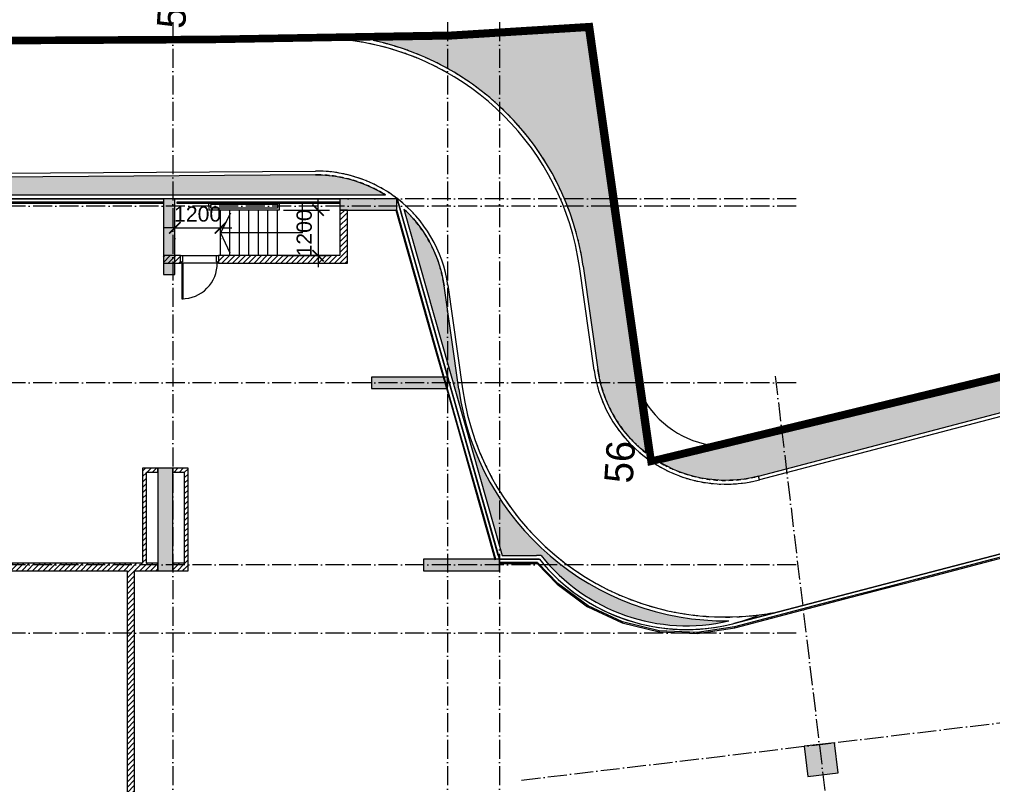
# Model space of a CAD drawing. Header units: millimetres. Extents: x -55734 to 110735, y -16086 to 119028.
# Drawn here: x 28357 to 53992, y 27166 to 47323 of the extents above; entities that cross this region are included whole.
import ezdxf
from ezdxf.xclip import XClip

# ---------------------------------------------------------------- set-up
doc = ezdxf.new("R2010")
doc.units = ezdxf.units.MM
doc.header["$XCLIPFRAME"] = 0
for name, pattern in [('20180221 BF$0$2-2', [10, 5, -5]), ('20180221 BF$0$DASHDOT', [1, 0.5, -0.25, 0, -0.25]), ('20180221 BF$0$HIDDEN', [0.375, 0.25, -0.125]), ('Grid Line', [14, 10, -2, 0, -2])]:
    doc.linetypes.add(name, pattern=pattern)
doc.layers.add('20180221 BF$0$10', color=1, linetype='Continuous')
doc.layers.add('20180221 BF$0$sohieu_diem', color=2, linetype='Continuous')
for name, color, linetype, lineweight in [('20180221 BF$0$QHH ÐỀ XUẤT ÐIỀU CHỈNH', 5, '20180221 BF$0$HIDDEN', 30), ('20180221 BF$0$setback', 1, 'Continuous', 13), ('A-DETL-GENF', 31, 'Continuous', 5), ('A-FLOR-PATT', 8, 'Continuous', 9), ('CUA', 31, 'Continuous', 9), ('DIM', 1, 'Continuous', 5), ('HATCH-TUONG', 152, 'Continuous', 9), ('KINH', 152, 'Continuous', 5), ('NET CAT', 3, 'Continuous', 5), ('NET THAY 2', 55, 'Continuous', 5), ('NET-CAT', 3, 'Continuous', 9), ('NET-THAY', 2, 'Continuous', 9), ('TRUC', 225, 'Continuous', 5)]:
    doc.layers.add(name, color=color, linetype=linetype, lineweight=lineweight)
doc.styles.add('20180221 BF$0$VAPTIMN', font='VAPTIMB.TTF')
doc.styles.add('TA1', font='arial.ttf')
doc.dimstyles.new('D_200_KTx2', dxfattribs={"dimtxt": 400, "dimasz": 300, "dimexe": 300, "dimexo": 300, "dimgap": 160, "dimtad": 1, "dimdec": 0, "dimzin": 9, "dimtxsty": 'TA1', "dimblk": 'ARCHTICK', "dimcen": 1, "dimdle": 300, "dimclrd": 256, "dimclre": 256, "dimclrt": 7, "dimadec": 0, "dimazin": 0, "dimtfac": 1, "dimtdec": 0, "dimtix": 1, "dimtmove": 1, "dimatfit": 3, "dimldrblk": 'ARCHTICK', "dimfxl": 1, "dimtolj": 1, "dimtzin": 0, "dimlwd": -1, "dimlwe": -1, "dimarcsym": 0})
pattern_1 = [(45, (0, 0), (-70.71068, 70.71068), [])]

# ---------------------------------------------------------------- blocks, each defined once
blk = doc.blocks.new('ALC1807-ASCENT PLAZA-KET CAU 1_rvt-1-MẶT BẰNG TẦNG 1')
at = {"layer": 'NET CAT'}
for points in [[(32451, 40600), (32451, 42600), (32151, 42600), (32151, 40600)], [(38301, 42300), (38301, 42600), (36801, 42600), (36801, 42300)], [(39631, 37600), (39631, 37900), (37631, 37900), (37631, 37600)], [(32401, 32800), (32401, 35500), (32001, 35500), (32001, 32800)], [(41001, 32800), (41001, 33100), (39001, 33100), (39001, 32800)], [(49127, 27379), (49921, 27474), (49826, 28269), (49032, 28174)]]:
    blk.add_hatch(color=7, dxfattribs=at).paths.add_polyline_path(points, flags=0)
at = {"layer": 'NET CAT', "color": 90, "lineweight": 13}
for p, q in [((32151, 42600), (32151, 40600)), ((32451, 42600), (32151, 42600)), ((32451, 40600), (32451, 42600)), ((38301, 42600), (36801, 42600)), ((36801, 42600), (36801, 42300)), ((38301, 42300), (38301, 42600)), ((36801, 42300), (38301, 42300)), ((32151, 40600), (32451, 40600)), ((39631, 37900), (37631, 37900)), ((37631, 37900), (37631, 37600)), ((39631, 37600), (39631, 37900)), ((37631, 37600), (39631, 37600)), ((32401, 35500), (32001, 35500)), ((32001, 35500), (32001, 32800)), ((32401, 32800), (32401, 35500)), ((41001, 33100), (39001, 33100)), ((39001, 33100), (39001, 32800)), ((41001, 32800), (41001, 33100)), ((32001, 32800), (32401, 32800)), ((39001, 32800), (41001, 32800)), ((49826, 28269), (49032, 28174)), ((49921, 27474), (49826, 28269)), ((49032, 28174), (49127, 27379)), ((49127, 27379), (49921, 27474))]:
    blk.add_line(p, q, dxfattribs=at)
at = {"layer": 'NET-THAY', "color": 50}
for p, q in [((26001, 42600), (32026, 42600)), ((32026, 42600), (32151, 42600)), ((32451, 42600), (36801, 42600)), ((38301, 42600), (38304, 42600)), ((38304, 42600), (39638, 37900)), ((39638, 37900), (39651, 37857)), ((39651, 37857), (41001, 33100)), ((47173, 31408), (69961, 37362)), ((41001, 33100), (42054, 33100))]:
    blk.add_line(p, q, dxfattribs=at)
blk.add_arc((45928, 36230), 4981, 218.9381, 284.4749, dxfattribs=at)
blk = doc.blocks.new('THANG  BO 2 - THANG  BO 2-372145-MẶT BẰNG HẦM 1')
at = {"layer": 'A-DETL-GENF'}
for p, q in [((33647, 42497), (35498, 42500)), ((33648, 42294), (33647, 42497)), ((35498, 42297), (33648, 42294)), ((33697, 42447), (35448, 42450)), ((33698, 42344), (33697, 42447)), ((35448, 42347), (33698, 42344)), ((35498, 42297), (33698, 42294)), ((33948, 41097), (33948, 42297)), ((34198, 41097), (34198, 42297)), ((34448, 41097), (34448, 42297)), ((34698, 41097), (34698, 42297)), ((34948, 41097), (34948, 42297)), ((35198, 41097), (35198, 42297)), ((35448, 42450), (35448, 42347)), ((35448, 41097), (35448, 42297)), ((35498, 42500), (35498, 42297)), ((36110, 41697), (36110, 42484)), ((34210, 42213), (33948, 41697)), ((36110, 41697), (33948, 41697)), ((33948, 41697), (34193, 41173))]:
    blk.add_line(p, q, dxfattribs=at)
blk = doc.blocks.new('_ARCHTICK')
at = {"color": 0, "linetype": 'ByBlock', "const_width": 0.15}
blk.add_lwpolyline([(-0.5, -0.5), (0.5, 0.5)], dxfattribs=at)
blk = doc.blocks.new('*D144')
at = {"layer": 'Defpoints', "color": 0, "transparency": 16777216}
for p in [(32451, 41862), (33651, 41862), (33651, 41831)]:
    blk.add_point(p, dxfattribs=at)
at = {"layer": 'DIM', "transparency": 16777216}
for p, q in [((32451, 41831), (32151, 41831)), ((32451, 41831), (33651, 41831)), ((33651, 41831), (33951, 41831)), ((32451, 41562), (32451, 41531)), ((33651, 41562), (33651, 41531))]:
    blk.add_line(p, q, dxfattribs=at)
at = {"layer": 'DIM', "transparency": 16777216, "xscale": 300, "yscale": 300, "zscale": 300}
blk.add_blockref('_ARCHTICK', (32451, 41831), dxfattribs=at)
at = {"layer": 'DIM', "transparency": 16777216, "xscale": 300, "yscale": 300, "zscale": 300, "rotation": 180}
blk.add_blockref('_ARCHTICK', (33651, 41831), dxfattribs=at)
at = {"layer": 'DIM', "color": 7, "transparency": 16777216, "insert": (33051, 42195), "char_height": 400, "attachment_point": 5, "style": 'TA1'}
blk.add_mtext('\\A1;1200', dxfattribs=at)
blk = doc.blocks.new('*D145')
at = {"layer": 'Defpoints', "color": 0, "transparency": 16777216}
for p in [(35009, 42300), (35009, 41100), (36224, 41100)]:
    blk.add_point(p, dxfattribs=at)
at = {"layer": 'DIM', "transparency": 16777216}
for p, q in [((36224, 42300), (36224, 42600)), ((35309, 42300), (36524, 42300)), ((36224, 42300), (36224, 41100)), ((35309, 41100), (36524, 41100)), ((36224, 41100), (36224, 40800))]:
    blk.add_line(p, q, dxfattribs=at)
at = {"layer": 'DIM', "transparency": 16777216, "xscale": 300, "yscale": 300, "zscale": 300}
for p, rotation in [((36224, 42300), 270), ((36224, 41100), 90)]:
    blk.add_blockref('_ARCHTICK', p, dxfattribs=dict(at, rotation=rotation))
at = {"layer": 'DIM', "color": 7, "transparency": 16777216, "insert": (35860, 41700), "char_height": 400, "attachment_point": 5, "rotation": 90, "style": 'TA1'}
blk.add_mtext('\\A1;1200', dxfattribs=at)
blk = doc.blocks.new('System Panel - Glazed-394770-MẶT BẰNG TẦNG 1')
at = {"layer": 'KINH', "lineweight": 9}
for p, q in [((500, 13), (-500, 13)), ((-500, 13), (-500, -13)), ((500, -13), (500, 13)), ((-500, -13), (500, -13))]:
    blk.add_line(p, q, dxfattribs=at)
blk = doc.blocks.new('System Panel - Glazed-535791-MẶT BẰNG TẦNG 1')
at = {"layer": 'KINH', "lineweight": 9}
for p, q in [((1000, 12.7), (-1000, 12.7)), ((-1000, 12.7), (-1000, -12.7)), ((1000, -12.7), (1000, 12.7)), ((-1000, -12.7), (1000, -12.7))]:
    blk.add_line(p, q, dxfattribs=at)
blk = doc.blocks.new('System Panel - Glazed-523989-MẶT BẰNG TẦNG 1')
at = {"layer": 'KINH', "lineweight": 9}
for p, q in [((575, 13), (-575, 13)), ((-575, 13), (-575, -13)), ((575, -13), (575, 13)), ((-575, -13), (575, -13))]:
    blk.add_line(p, q, dxfattribs=at)
blk = doc.blocks.new('System Panel - Glazed-535691-MẶT BẰNG TẦNG 1')
at = {"layer": 'KINH', "lineweight": 9}
for p, q in [((152, 13), (-152, 13)), ((-152, 13), (-152, -13)), ((152, -13), (152, 13)), ((-152, -13), (152, -13))]:
    blk.add_line(p, q, dxfattribs=at)
blk = doc.blocks.new('CUA 1 CANH MO - 2 - Type 1000-536410-MẶT BẰNG TẦNG 1')
at = {"layer": 'CUA', "lineweight": 5}
for p, q in [((-399, -102), (-399, 98)), ((-399, 98), (-349, 98)), ((-349, 98), (-349, -61)), ((551, 98), (601, 98)), ((551, -61), (551, 98)), ((601, 98), (601, -102)), ((-369, -102), (-399, -102)), ((-369, -61), (-369, -102)), ((-349, -61), (-369, -61)), ((571, -61), (551, -61)), ((571, -102), (571, -61)), ((601, -102), (571, -102))]:
    blk.add_line(p, q, dxfattribs=at)
at = {"layer": 'CUA'}
for p, q in [((-328, -102), (-368, -102)), ((-368, -102), (-368, -1040)), ((-328, -1040), (-328, -102)), ((-368, -1040), (-328, -1040))]:
    blk.add_line(p, q, dxfattribs=at)
at = {"layer": 'CUA', "lineweight": 5}
blk.add_arc((-368, -102), 938, 270, 0.5, dxfattribs=at)
blk = doc.blocks.new('System Panel - Glazed-535793-MẶT BẰNG TẦNG 1')
at = {"layer": 'KINH', "lineweight": 9}
for p, q in [((282, 13), (-282, 13)), ((-282, 13), (-282, -13)), ((282, -13), (282, 13)), ((-282, -13), (282, -13))]:
    blk.add_line(p, q, dxfattribs=at)
blk = doc.blocks.new('System Panel - Glazed-540955-MẶT BẰNG TẦNG 1')
at = {"layer": 'KINH', "lineweight": 9}
for p, q in [((500, 13), (-500, 13)), ((-500, 13), (-500, -13)), ((500, -13), (500, 13)), ((-500, -13), (500, -13))]:
    blk.add_line(p, q, dxfattribs=at)
blk = doc.blocks.new('System Panel - Glazed-555829-MẶT BẰNG TẦNG 1')
at = {"layer": 'KINH', "lineweight": 9}
for p, q in [((500, 13), (-500, 13)), ((-500, 13), (-500, -13)), ((500, -13), (500, 13)), ((-500, -13), (500, -13))]:
    blk.add_line(p, q, dxfattribs=at)
blk = doc.blocks.new('System Panel - Glazed-617675-MẶT BẰNG TẦNG 1')
at = {"layer": 'KINH', "lineweight": 9}
for p, q in [((378, 13), (-378, 13)), ((-378, 13), (-378, -13)), ((378, -13), (378, 13)), ((-378, -13), (378, -13))]:
    blk.add_line(p, q, dxfattribs=at)
blk = doc.blocks.new('A$C1F0A2BF7')
at = {"layer": '20180221 BF$0$10', "color": 1, "linetype": 'Continuous'}
for p, q in [((99106, 80624, 0), (95474, 80398, 0)), ((100731, 69175, 0), (99106, 80624, 0)), ((89114, 80288, 0), (80092, 80240, 0)), ((95474, 80398, 0), (89114, 80288, 0)), ((117345, 73192, 0), (100731, 69175, 0))]:
    blk.add_line(p, q, dxfattribs=at)
at = {"layer": '20180221 BF$0$10', "color": 1}
for p, q in [((99106, 80624, 0), (95474, 80398, 0)), ((100731, 69175, 0), (99106, 80624, 0)), ((89114, 80288, 0), (80092, 80240, 0)), ((95474, 80398, 0), (89114, 80288, 0)), ((117345, 73192, 0), (100731, 69175, 0))]:
    blk.add_line(p, q, dxfattribs=at)
at = {"layer": '20180221 BF$0$QHH ÐỀ XUẤT ÐIỀU CHỈNH', "linetype": '20180221 BF$0$2-2'}
blk.add_arc((152707, 137198, 0), 60000, 215.64442, 265.99214, dxfattribs=at)
at = {"layer": '20180221 BF$0$setback', "color": 1, "linetype": '20180221 BF$0$DASHDOT', "ltscale": 200, "const_width": 200, "elevation": 0}
blk.add_lwpolyline([(117345, 73192), (100731, 69175), (99106, 80624), (95474, 80398), (89114, 80288), (80092, 80240), (75994, 80254), (71938, 80296), (67976, 80232), (63773, 80163), (62690, 80153), (59192, 80148), (53279, 80130), (50696, 80167), (49385, 80201), (45943, 79963), (45277, 80357), (45163, 80925), (45247, 84237), (45176, 103599)], dxfattribs=at)
at = {"layer": '20180221 BF$0$sohieu_diem', "color": 3, "const_width": 93.8, "elevation": 0}
for points in [[(99103, 80577, 1), (99109, 80671, 1)], [(89111, 80241, 1), (89117, 80335, 1)], [(95471, 80351, 1), (95477, 80445, 1)], [(100728, 69129, 1), (100734, 69222, 1)]]:
    blk.add_lwpolyline(points, format="xyb", close=True, dxfattribs=at)
at = {"layer": '20180221 BF$0$sohieu_diem', "color": 3, "style": '20180221 BF$0$VAPTIMN'}
for s, p in [('59', (88453, 80559, 0)), ('56', (100242, 68579, 0))]:
    blk.add_text(s, height=750, rotation=86.3007, dxfattribs=at).set_placement(p)

msp = doc.modelspace()

# ---------------------------------------------------------------- hatches: boundary and pattern name
at = {"layer": 'A-FLOR-PATT', "lineweight": 5}
h = msp.add_hatch(dxfattribs=at)
h.set_pattern_fill('FP_22', color=256, style=0, pattern_type=2)
h.set_pattern_definition([(15.296, (-2109427.76, 1820761.415), (62.9312598, 110.3123482), [23.812, -155.793]), (330.296, (-2109427.76, 1820761.42), (62.930952, 110.311809), [23.813, -103.188]), (60.296, (-2109427.76, 1820761.42), (-110.311809, 62.930952), [23.813, -103.188])])
h.paths.add_polyline_path([(44865.1, 35900.9), (44865.1, 35901.1), (43286.3, 47026.1), (39740.2, 46805.5), (37671.1, 46769.7), (37999.1, 46690.2), (38279, 46609.8), (38555.3, 46518.1), (38827.4, 46415.1), (39095, 46301.2), (39357.5, 46176.5), (39618.2, 46039.2), (39875.9, 45889.2), (40127.1, 45728.6), (40371.3, 45557.6), (40608.1, 45376.5), (40837.1, 45185.6), (41057.9, 44985.2), (41270.1, 44775.8), (41473.3, 44557.6), (41667.1, 44331.1), (41851.3, 44096.7), (42054.7, 43810.2), (42117.1, 43716.7), (42266.2, 43478.9), (42404.7, 43237.4), (42532.5, 42993.4), (42649.2, 42748), (42758.8, 42492.1), (42861.5, 42222.8), (42953.6, 41948.2), (43034.7, 41668.5), (43104.4, 41385.6), (43162.4, 41100), (43208.9, 40812.2), (43596, 38087.2), (43633, 37881.6), (43674.3, 37706.9), (43724.3, 37536.3), (43789, 37353.8), (43864.1, 37175.2), (43929.1, 37041.3), (43971.2, 36960.5), (44017.8, 36877.8), (44072.2, 36786.5), (44115.2, 36719.4), (44197.9, 36597.6), (44315.1, 36443.4), (44440.9, 36296.2), (44586.2, 36145.7), (44722.4, 36019.5), (44865.1, 35900.9)], flags=0)
h = msp.add_hatch(dxfattribs=at)
h.set_pattern_fill('FP_17', color=256, style=0, pattern_type=2)
h.set_pattern_definition([(97.219, (-2044227.06, -1836498.54), (-100.375984, 77.8062945), [23.812, -155.793]), (52.219, (-2044227.06, -1836498.54), (-100.3754935, 77.8059143), [23.813, -103.188]), (142.219, (-2044227.06, -1836498.54), (-77.8059143, -100.3754935), [23.813, -103.188])])
h.paths.add_polyline_path([(1488.6, 42699.9), (37998.2, 42699.9), (37838.3, 42795.1), (37667.3, 42884.1), (37503.7, 42958.6), (37329.9, 43026.5), (37194.1, 43071.6), (37075.1, 43107), (36893.5, 43151.6), (36710.2, 43186), (36506.8, 43211.8), (36309.2, 43225.2), (36153, 43228.6), (1847.1, 42989.7), (1770.2, 42980.7), (1721.6, 42968.4), (1662.7, 42942.9), (1608.7, 42908.3), (1560.8, 42865.5), (1520.5, 42815.7), (1485.3, 42751.3), (1466, 42699.9)], flags=0)
h = msp.add_hatch(dxfattribs=at)
h.set_pattern_fill('FP_21', color=256, style=0, pattern_type=2)
h.set_pattern_definition([(111.942, (-1457386.195, -2305753.585), (-116.8543947, 49.741412), [23.812, -155.793]), (66.942, (-1457386.2, -2305753.58), (-116.853824, 49.741169), [23.813, -103.188]), (156.942, (-1457386.2, -2305753.58), (-49.741169, -116.853824), [23.813, -103.188])])
h.paths.add_polyline_path([(46954.4, 35180.2), (47071.7, 35182.1), (47251.9, 35192.4), (47450.9, 35215.4), (47638.5, 35247.8), (47849.4, 35297.3), (68877.5, 40821.5), (69161.3, 40878.8), (69447.3, 40924.5), (69734.9, 40958.5), (70023.7, 40980.8), (70313.3, 40991.2), (70604.2, 40989.8), (70897.8, 40976.2), (71190.5, 40950.5), (71482, 40912.7), (71771.6, 40862.8), (72059, 40801), (72343.5, 40727.4), (72656.7, 40630.8), (72902.2, 40545.1), (73175.4, 40436.8), (73443.9, 40317.2), (73707.2, 40186.7), (73964.9, 40045.4), (74216.5, 39893.5), (74461.7, 39731.3), (74699.9, 39559.2), (74930.7, 39377.3), (75153.9, 39186), (75368.9, 38985.7), (75575.5, 38776.6), (75776, 38555.9), (75961.8, 38333.7), (76250.1, 37960.6), (76372.8, 37819.6), (76490.4, 37697.6), (76609.7, 37585.8), (76675.6, 37527.8), (76814.3, 37415.5), (76978.7, 37297.7), (77107.2, 37214.3), (75239.5, 43080.6), (69098.9, 41337.3), (61611, 39596.6), (45248.7, 35640.9), (45422.8, 35546.5), (45607, 35460.3), (45797.4, 35384.7), (45974.1, 35325.8), (46165.6, 35273.9), (46321.4, 35240.9), (46393.3, 35227.8), (46513, 35210), (46597.3, 35199.7), (46711.2, 35189.6), (46842.4, 35181.8), (46915.4, 35180.8)], flags=0)
h = msp.add_hatch(dxfattribs=at)
h.set_pattern_fill('FP_18', color=256, style=0, pattern_type=2)
h.set_pattern_definition([(23.063, (-2328677.06, 1509284.52), (47.445765, 117.8051654), [23.812, -155.793]), (338.063, (-2328677.06, 1509284.52), (47.445533, 117.80459), [23.813, -103.188]), (68.063, (-2328677.06, 1509284.52), (-117.80459, 47.445533), [23.813, -103.188])])
h.paths.add_polyline_path([(45855.9, 31349.9), (46096.2, 31352.3), (46381.8, 31371.5), (46574.9, 31392.5), (46812.2, 31430.2), (47047.3, 31479.5), (46754.8, 31481.9), (46462.7, 31496.4), (46171.3, 31522.9), (45881.3, 31561.3), (45593.2, 31611.7), (45307.4, 31673.9), (45024.3, 31747.9), (44744.6, 31833.4), (44468.6, 31930.4), (44167.8, 32051.6), (43929.8, 32158), (43625.7, 32311.5), (43380.1, 32448.2), (43145.2, 32591.2), (42900.9, 32754.1), (42669, 32922.6), (42444.6, 33099.9), (42223.9, 33289.4), (42012, 33487.1), (41807.8, 33693.7), (41611.8, 33909.1), (41424.1, 34133.2), (41245.7, 34365), (41076.2, 34605.1), (40918.2, 34849.7), (40743.7, 35150.3), (40613.7, 35396.8), (40482, 35674.8), (40387.8, 35892.4), (40281.5, 36169.1), (40187.4, 36447.8), (40105, 36730.3), (40029.3, 37040), (39975.4, 37304.6), (39928.6, 37593.2), (39541.2, 40320.4), (39504, 40526.7), (39469.3, 40677.1), (39415.5, 40862.8), (39358.2, 41027.5), (39287.5, 41200.3), (39228, 41326.6), (39174.8, 41431.2), (39143.3, 41488.1), (39075.8, 41604.4), (38974, 41760.9), (38863.9, 41911.6), (38734.8, 42067.9), (38614.1, 42199.2), (38486.8, 42323.9), (41076.2, 33199.9), (42101.7, 33199.9), (42261.5, 33008.8), (42418.2, 32838.5), (42589.3, 32669.9), (42768.6, 32509.9), (42955.5, 32358.9), (43149.7, 32217.3), (43354, 32083.4), (43569.1, 31957.6), (43790.1, 31843), (44016.4, 31740), (44247.4, 31648.7), (44482.6, 31569.3), (44708.7, 31505), (44943.9, 31450.5), (45138.5, 31413.7), (45376.5, 31380.7), (45615.8, 31359.4), (45797.1, 31352.3)], flags=0)
at = {"layer": 'HATCH-TUONG', "lineweight": 5}
h = msp.add_hatch(dxfattribs=at)
h.set_pattern_fill('FP_2', color=256, style=0, pattern_type=2)
h.set_pattern_definition(pattern_1)
h.paths.add_polyline_path([(37000.5, 40899.9), (37000.5, 42299.9), (36800.5, 42299.9), (36800.5, 40899.9)], flags=0)
h = msp.add_hatch(dxfattribs=at)
h.set_pattern_fill('FP_2', color=256, style=0, pattern_type=2)
h.set_pattern_definition(pattern_1)
h.paths.add_polyline_path([(36800.5, 40899.9), (36800.5, 41099.9), (33600.6, 41099.9), (33600.6, 40899.9)], flags=0)
h.paths.add_polyline_path([(32600.6, 40899.9), (32600.6, 41099.9), (32150.4, 41099.9), (32150.4, 40899.9)], flags=0)
h = msp.add_hatch(dxfattribs=at)
h.set_pattern_fill('FP_2', color=256, style=0, pattern_type=2)
h.set_pattern_definition(pattern_1)
h.paths.add_polyline_path([(31700.4, 32999.9), (31700.4, 35499.9), (31600.4, 35499.9), (31600.4, 32999.9)], flags=0)
h = msp.add_hatch(dxfattribs=at)
h.set_pattern_fill('FP_2', color=256, style=0, pattern_type=2)
h.set_pattern_definition(pattern_1)
h.paths.add_polyline_path([(32000.4, 35399.9), (32000.4, 35499.9), (31700.4, 35499.9), (31700.4, 35399.9)], flags=0)
h = msp.add_hatch(dxfattribs=at)
h.set_pattern_fill('FP_2', color=256, style=0, pattern_type=2)
h.set_pattern_definition(pattern_1)
h.paths.add_polyline_path([(32700.6, 35399.9), (32700.6, 35499.9), (32400.6, 35499.9), (32400.6, 35399.9)], flags=0)
h = msp.add_hatch(dxfattribs=at)
h.set_pattern_fill('FP_2', color=256, style=0, pattern_type=2)
h.set_pattern_definition(pattern_1)
h.paths.add_polyline_path([(32700.6, 32799.9), (32800.6, 32799.9), (32800.6, 35499.9), (32700.6, 35499.9), (32700.6, 32999.9)], flags=0)
h = msp.add_hatch(dxfattribs=at)
h.set_pattern_fill('FP_2', color=256, style=0, pattern_type=2)
h.set_pattern_definition(pattern_1)
h.paths.add_polyline_path([(31390.5, 32799.9), (32000.5, 32799.9), (32000.5, 32999.9), (24800.5, 32999.9), (24800.5, 32799.9), (31190.5, 32799.9)], flags=0)
h = msp.add_hatch(dxfattribs=at)
h.set_pattern_fill('FP_2', color=256, style=0, pattern_type=2)
h.set_pattern_definition(pattern_1)
h.paths.add_polyline_path([(32700.6, 32799.9), (32700.6, 32999.9), (32400.5, 32999.9), (32400.5, 32799.9)], flags=0)
h = msp.add_hatch(dxfattribs=at)
h.set_pattern_fill('FP_2', color=256, style=0, pattern_type=2)
h.set_pattern_definition(pattern_1)
h.paths.add_polyline_path([(31390.5, 26649.9), (31390.5, 32799.9), (31190.5, 32799.9), (31190.5, 26649.9)], flags=0)

# ---------------------------------------------------------------- linework, layer by layer
at = {"layer": 'NET-CAT', "lineweight": 15}
for p, q in [((36800.5, 42299.9), (36800.5, 41099.9)), ((37000.5, 42299.9), (36800.5, 42299.9)), ((37000.5, 40899.9), (37000.5, 42299.9)), ((32600.6, 41099.9), (32150.4, 41099.9)), ((32150.4, 41099.9), (32150.4, 40899.9)), ((32600.6, 40899.9), (32600.6, 41099.9)), ((36800.5, 41099.9), (33600.6, 41099.9)), ((33600.6, 41099.9), (33600.6, 40899.9)), ((32150.4, 40899.9), (32600.6, 40899.9)), ((33600.6, 40899.9), (36800.5, 40899.9)), ((36800.5, 40899.9), (37000.5, 40899.9)), ((31700.4, 35499.9), (31600.4, 35499.9)), ((31600.4, 35499.9), (31600.4, 32999.9)), ((32000.4, 35499.9), (31700.4, 35499.9)), ((31700.4, 32999.9), (31700.4, 35399.9)), ((31700.4, 35399.9), (32000.4, 35399.9)), ((32000.4, 35399.9), (32000.4, 35499.9)), ((32700.6, 35499.9), (32400.6, 35499.9)), ((32400.6, 35499.9), (32400.6, 35399.9)), ((32400.6, 35399.9), (32700.6, 35399.9)), ((32800.6, 35499.9), (32700.6, 35499.9)), ((32700.6, 35399.9), (32700.6, 32999.9)), ((32800.6, 32799.9), (32800.6, 35499.9)), ((31600.4, 32999.9), (24800.5, 32999.9)), ((32000.5, 32999.9), (31700.4, 32999.9)), ((32000.5, 32799.9), (32000.5, 32999.9)), ((32700.6, 32999.9), (32400.5, 32999.9)), ((32400.5, 32999.9), (32400.5, 32799.9)), ((24800.5, 32799.9), (31190.5, 32799.9)), ((31190.5, 32799.9), (31190.5, 26649.9)), ((31390.5, 26849.9), (31390.5, 32799.9)), ((31390.5, 32799.9), (32000.5, 32799.9)), ((32400.5, 32799.9), (32700.6, 32799.9)), ((32700.6, 32799.9), (32800.6, 32799.9))]:
    msp.add_line(p, q, dxfattribs=at)
at = {"layer": 'NET-THAY'}
for p, q in [((39740.2, 46905.5), (43272.2, 47125.4)), ((43286.3, 47026.1), (39744.1, 46805.5)), ((43372.3, 47131.6), (43272.2, 47125.4)), ((44865.1, 35900.9), (43286.3, 47026.1)), ((43372.3, 47131.6), (44978.1, 35816.2)), ((33379.8, 46795.6), (24357.9, 46747.6)), ((36856.4, 46795.6), (33379.8, 46795.6)), ((37156.1, 46860.9), (37142.3, 46761.8)), ((37156.1, 46860.9), (39740.2, 46905.5)), ((39744.1, 46805.5), (37671.1, 46769.7)), ((1847.1, 43089.7), (36153, 43328.6)), ((36153.7, 43228.6), (1847.7, 42989.7)), ((1466, 42699.9), (37998.2, 42699.9)), ((32150.5, 42599.9), (26000.5, 42599.9)), ((32150.5, 42599.9), (26000.5, 42599.9)), ((36800.5, 42599.9), (32450.5, 42599.9)), ((36800.5, 42599.9), (32450.5, 42599.9)), ((38304.5, 42599.9), (38300.5, 42599.9)), ((38300.5, 42599.9), (38315.1, 42599.9)), ((38301.6, 42610.3), (38348.4, 42445.2)), ((41000.6, 33099.9), (38304.5, 42599.9)), ((40972.2, 33199.9), (38348.4, 42445.2)), ((38486.8, 42323.9), (41076.2, 33199.9)), ((32650.6, 41099.9), (33550.6, 41099.9)), ((33570.6, 40899.9), (32671.6, 40899.9)), ((43494.6, 38087.2), (43107.9, 40812.2)), ((43206.9, 40826.2), (43593.6, 38101.2)), ((47824, 35290.6), (68853.7, 40816.6)), ((68877.5, 40719.5), (47849.4, 35193.9)), ((39930.3, 37581.4), (39543.6, 40306.4)), ((39642.6, 40320.4), (40029.3, 37595.4)), ((45128, 35714.7), (61611, 39699.5)), ((61634, 39602.2), (45248.7, 35641)), ((43720.4, 37547.4), (43719.9, 37550.9)), ((69961.3, 37361.6), (47173, 31407.5)), ((44997.3, 35681), (44978.1, 35816.2)), ((45128, 35714.7), (44995, 35682.5)), ((47849.4, 35193.9), (47824, 35290.6)), ((47849.4, 35193.9), (47824, 35290.6)), ((40972.2, 33199.9), (41000.6, 33099.9)), ((42053.7, 33099.9), (41000.6, 33099.9)), ((42053.7, 33099.9), (41000.6, 33099.9)), ((41076.2, 33199.9), (41974.9, 33199.9)), ((42101.7, 33199.9), (41974.9, 33199.9))]:
    msp.add_line(p, q, dxfattribs=at)
at = {"layer": 'NET-THAY', "flags": 128}
for points in [[(43206.9, 40826.2), (43160.6, 41110.7), (43102.8, 41393), (43033.6, 41672.8), (42953.2, 41949.6), (42861.5, 42222.8), (42758.8, 42492.1), (42645.3, 42757), (42521.1, 43017.1), (42386.5, 43271.9), (42241.6, 43521.1), (42086.8, 43764.2), (41922.2, 44000.7), (41748.2, 44230.5), (41564.9, 44452.9), (41372.8, 44667.8), (41172.1, 44874.6), (40963.2, 45073.2), (40746.5, 45263.1), (40522.1, 45444), (40290.7, 45615.7), (40052.4, 45777.9), (39807.8, 45930.3), (39557.2, 46072.6), (39301, 46204.6), (39039.6, 46326.1), (38773.6, 46436.9), (38503.2, 46536.9), (38229.1, 46625.7), (37951.5, 46703.4), (37671.1, 46769.7)], [(36153.7, 43228.6), (36330.5, 43225.2), (36506.8, 43212.6), (36682.3, 43190.9), (36856.4, 43160.1), (37028.7, 43120.3), (37198.7, 43071.6), (37365.9, 43014.1), (37529.9, 42948), (37690.2, 42873.5), (37846.5, 42790.7), (37998.2, 42699.9)], [(38486.8, 42323.9), (38614.6, 42199.2), (38735.8, 42067.9), (38849.9, 41930.4), (38956.6, 41787.2), (39055.6, 41638.5), (39146.7, 41484.8), (39229.6, 41326.6), (39304, 41164.2), (39369.9, 40998.2), (39426.9, 40828.9), (39474.9, 40656.8), (39513.9, 40482.5), (39543.6, 40306.4)], [(44865.1, 35900.9), (44721.8, 36019.5), (44585.2, 36145.7), (44455.6, 36279.2), (44333.6, 36419.6), (44219.5, 36566.5), (44113.5, 36719.4), (44016.1, 36877.8), (43927.4, 37041.3), (43847.9, 37209.5), (43777.6, 37381.7), (43716.9, 37557.6), (43665.9, 37736.4), (43624.8, 37917.8), (43593.6, 38101.2)], [(47824, 35290.6), (47638.5, 35247.4), (47450.9, 35214.6), (47261.7, 35192.4), (47071.6, 35180.8), (46881.1, 35179.9), (46690.9, 35189.6), (46501.5, 35210), (46313.6, 35240.9), (46127.7, 35282.4), (45944.4, 35334.1), (45764.3, 35396.1), (45587.9, 35468), (45415.9, 35549.7), (45248.7, 35640.9)], [(42053.7, 33099.9), (42213.4, 32912), (42382.3, 32732.1), (42559.8, 32560.9), (42745.6, 32398.6), (42939.2, 32245.7), (43140.2, 32102.6), (43348, 31969.7), (43562.1, 31847.2), (43782, 31735.4), (44007.2, 31634.7), (44237.1, 31545.2), (44471.1, 31467.2), (44708.7, 31400.9), (44949.3, 31346.5), (45192.3, 31304), (45437.1, 31273.6), (45683.2, 31255.4), (45929.8, 31249.4), (46176.4, 31255.6), (46422.4, 31274), (46667.2, 31304.6), (46910.1, 31347.2), (47150.7, 31401.8), (47388.3, 31468.3), (47622.3, 31546.4), (47852.1, 31636)]]:
    msp.add_lwpolyline(points, dxfattribs=at)
at = {"layer": 'NET-THAY'}
for centre, radius, start, end in [((36177.3, 39828.6), 7000, 82.06165, 84.43315), ((36177.3, 39828.6), 7000, 8.07709, 82.07627), ((36177.3, 39828.6), 7000, 79.67505, 80.84878), ((36177.3, 39828.6), 7000, 77.28845, 78.46152), ((36177.3, 39828.6), 7100, 74.70046, 75.48834), ((36177.3, 39828.6), 7000, 74.90186, 76.07421), ((36177.3, 39828.6), 7000, 72.51526, 73.68685), ((36177.3, 39828.6), 7100, 72.17662, 73.12156), ((36177.3, 39828.6), 7000, 70.12866, 71.29943), ((36177.3, 39828.6), 7100, 69.74296, 70.75473), ((36177.3, 39828.6), 7100, 67.33935, 68.38782), ((36177.3, 39828.6), 7000, 67.74206, 68.91195), ((36177.3, 39828.6), 7000, 65.35546, 66.5244), ((36177.3, 39828.6), 7100, 64.94941, 66.02085), ((36177.3, 39828.6), 7100, 62.56682, 63.65379), ((36177.3, 39828.6), 7000, 62.96886, 64.13676), ((36177.3, 39828.6), 7000, 60.58226, 61.74904), ((36177.3, 39828.6), 7100, 60.18865, 61.28665), ((36177.3, 39828.6), 7100, 57.81333, 58.91939), ((36177.3, 39828.6), 7000, 58.19566, 59.36121), ((36177.3, 39828.6), 7100, 55.43997, 56.55202), ((36177.3, 39828.6), 7100, 53.068, 54.18451), ((36177.3, 39828.6), 7100, 50.69706, 51.81684), ((36177.3, 39828.6), 7100, 48.32691, 49.44898), ((36177.3, 39828.6), 7100, 45.95737, 47.0809), ((36177.3, 39828.6), 7100, 43.58831, 44.71255), ((36177.3, 39828.6), 7100, 41.21964, 42.34388), ((36177.3, 39828.6), 7100, 38.8513, 39.97482), ((36177.3, 39828.6), 7100, 36.48321, 37.60528), ((36177.3, 39828.6), 7100, 34.11535, 35.23513), ((36177.3, 39828.6), 7100, 31.74768, 32.86419), ((36177.3, 39828.6), 3500, 52.35394, 90.39889), ((36177.3, 39828.6), 3500, 86.96882, 90.39889), ((36177.3, 39828.6), 7100, 29.38017, 30.49222), ((36177.3, 39828.6), 3400, 87.26202, 90.39889), ((36177.3, 39828.6), 3400, 84.12332, 86.22681), ((36177.3, 39828.6), 3500, 83.53874, 85.80643), ((36177.3, 39828.6), 3400, 80.98202, 82.88906), ((36177.3, 39828.6), 3500, 80.06563, 82.13246), ((36177.3, 39828.6), 3400, 77.83693, 79.67057), ((36177.3, 39828.6), 3500, 76.6212, 78.5897), ((36177.3, 39828.6), 3400, 74.686, 76.49183), ((36177.3, 39828.6), 3500, 73.17678, 75.09067), ((36177.3, 39828.6), 3400, 71.52533, 73.33117), ((36177.3, 39828.6), 3500, 69.73235, 71.61153), ((36177.3, 39828.6), 3500, 66.28792, 68.1431), ((36177.3, 39828.6), 7100, 27.01279, 28.11886), ((36177.3, 39828.6), 3400, 68.34659, 70.18024), ((36177.3, 39828.6), 3400, 65.1281, 67.03516), ((36177.3, 39828.6), 3400, 61.79036, 63.89386), ((36177.3, 39828.6), 3500, 62.8435, 64.68109), ((36177.3, 39828.6), 3500, 59.39907, 61.22323), ((36177.3, 39828.6), 7100, 24.64554, 25.74354), ((36177.3, 39828.6), 3400, 57.61841, 60.75516), ((36177.3, 39828.6), 3500, 55.95464, 57.76822), ((36177.3, 39828.6), 3500, 52.66806, 54.31523), ((36177.3, 39828.6), 3500, 8.07709, 52.63297), ((36177.3, 39828.6), 7100, 22.27839, 23.36536), ((36177.3, 39828.6), 3500, 49.23799, 50.86759), ((36177.3, 39828.6), 3400, 44.07368, 47.2151), ((36177.3, 39828.6), 3500, 45.80791, 47.4329), ((36177.3, 39828.6), 7100, 19.91133, 20.98278), ((36177.3, 39828.6), 3400, 40.93116, 43.03376), ((36177.3, 39828.6), 3500, 42.37784, 43.99707), ((36177.3, 39828.6), 7100, 17.54435, 18.59283), ((36177.3, 39828.6), 3400, 37.78726, 39.68855), ((36177.3, 39828.6), 3400, 34.64151, 36.46285), ((36177.3, 39828.6), 7100, 15.17744, 16.18923), ((36177.3, 39828.6), 3400, 31.49317, 33.27699), ((36177.3, 39828.6), 3400, 28.37259, 30.10924), ((36177.3, 39828.6), 3400, 25.18303, 26.95124), ((36177.3, 39828.6), 7100, 12.8106, 13.75559), ((36177.3, 39828.6), 3400, 22.01528, 23.7991), ((36177.3, 39828.6), 3400, 18.82942, 20.65076), ((36177.3, 39828.6), 7100, 10.44382, 11.2318), ((36177.3, 39828.6), 3400, 15.60372, 17.505), ((36177.3, 39828.6), 3400, 12.25851, 14.3611), ((36177.3, 39828.6), 3400, 8.07709, 11.21858), ((46959.9, 38578.9), 3500, 188.07709, 235.89363), ((46959.9, 38578.9), 3400, 188.07709, 191.33747), ((46959.9, 38578.9), 3500, 191.52872, 192.65516), ((46959.9, 38578.9), 3400, 192.41791, 194.5987), ((46959.9, 38578.9), 7100, 188.07709, 270.70578), ((46959.9, 38578.9), 7000, 188.07709, 277.32274), ((46959.9, 38578.9), 3500, 194.98036, 196.31762), ((46959.9, 38578.9), 3500, 198.37801, 199.84928), ((46959.9, 38578.9), 3400, 195.89061, 197.86101), ((46959.9, 38578.9), 3400, 199.23926, 201.12475), ((46959.9, 38578.9), 3500, 201.81165, 203.33734), ((46959.9, 38578.9), 3400, 202.54657, 204.39042), ((46959.9, 38578.9), 2500, 207.98638, 263.93994), ((46959.9, 38578.9), 3500, 205.2453, 206.80558), ((46959.9, 38578.9), 3400, 205.83507, 207.65877), ((46959.9, 38578.9), 3400, 209.11344, 210.93107), ((46959.9, 38578.9), 3500, 208.67895, 210.26315), ((46959.9, 38578.9), 3500, 212.11261, 213.71432), ((46959.9, 38578.9), 3400, 212.38573, 214.20944), ((46959.9, 38578.9), 3500, 215.54626, 217.16134), ((46959.9, 38578.9), 3400, 215.65409, 217.49794), ((46959.9, 38578.9), 3400, 218.91974, 220.80524), ((46959.9, 38578.9), 7000, 200.12601, 201.22135), ((46959.9, 38578.9), 3500, 218.97992, 220.60553), ((46959.9, 38578.9), 3500, 222.41359, 224.04769), ((46959.9, 38578.9), 3400, 222.18347, 224.15389), ((46959.9, 38578.9), 3400, 225.44577, 227.62663), ((46959.9, 38578.9), 7000, 202.5358, 203.64798), ((46959.9, 38578.9), 3500, 225.84725, 227.48836), ((46959.9, 38578.9), 3500, 229.28092, 230.92789), ((46959.9, 38578.9), 3400, 228.70698, 231.96689), ((46959.9, 38578.9), 3500, 232.71459, 234.36653), ((46959.9, 38578.9), 3500, 235.84814, 284.72295), ((46959.9, 38578.9), 3500, 236.13347, 237.55164), ((46959.9, 38578.9), 3400, 239.78234, 243.12027), ((46959.9, 38578.9), 7000, 204.94558, 206.07012), ((46959.9, 38578.9), 3500, 239.49271, 240.96406), ((46959.9, 38578.9), 3500, 242.85264, 244.35502), ((46959.9, 38578.9), 3400, 244.22649, 246.45956), ((46959.9, 38578.9), 3500, 246.21344, 247.73467), ((46959.9, 38578.9), 3400, 247.78238, 249.79996), ((46959.9, 38578.9), 7000, 207.35537, 208.48936), ((46959.9, 38578.9), 3500, 249.57536, 251.10761), ((46959.9, 38578.9), 3400, 251.21121, 253.14183), ((46959.9, 38578.9), 3500, 252.93875, 254.47625), ((46959.9, 38578.9), 3400, 254.59769, 256.48567), ((46959.9, 38578.9), 3500, 256.30412, 257.84197), ((46959.9, 38578.9), 3400, 257.96493, 259.83228), ((46959.9, 38578.9), 3500, 259.67227, 261.20561), ((46959.9, 38578.9), 3400, 261.32179, 263.18292), ((46959.9, 38578.9), 3400, 264.67243, 266.53979), ((46959.9, 38578.9), 3400, 268.01904, 269.90703), ((46959.9, 38578.9), 3400, 271.3629, 273.29351), ((46959.9, 38578.9), 3400, 274.70478, 276.72234), ((46959.9, 38578.9), 3400, 278.0452, 280.27819), ((46959.9, 38578.9), 3500, 280.24961, 281.36507), ((46959.9, 38578.9), 3400, 281.38451, 284.72295), ((46959.9, 38578.9), 7000, 209.76515, 210.9066), ((46959.9, 38578.9), 3500, 263.04447, 264.56772), ((46959.9, 38578.9), 3500, 266.42293, 267.92866), ((46959.9, 38578.9), 3500, 269.81182, 271.28871), ((46959.9, 38578.9), 3500, 273.22007, 274.64804), ((46959.9, 38578.9), 3500, 276.67093, 278.00679), ((46959.9, 38578.9), 7000, 212.17494, 213.32242), ((46959.9, 38578.9), 7000, 214.58472, 215.73719), ((46959.9, 38578.9), 7000, 216.99451, 218.15116), ((46959.9, 38578.9), 7000, 219.40429, 220.56451), ((46959.9, 38578.9), 7000, 221.81408, 222.97737), ((46959.9, 38578.9), 7000, 224.22386, 225.38984), ((46959.9, 38578.9), 7000, 226.63365, 227.80197), ((45928, 36230.4), 4981, 218.93805, 284.47492), ((45928, 36230.4), 4881, 218.37956, 283.25763), ((46959.9, 38578.9), 7000, 229.04343, 230.21384), ((46959.9, 38578.9), 7000, 231.45322, 232.62548), ((46959.9, 38578.9), 7000, 233.863, 235.03694), ((46959.9, 38578.9), 7000, 236.27279, 237.44823), ((46959.9, 38578.9), 7000, 238.68257, 239.85937), ((46959.9, 38578.9), 7000, 241.09236, 242.2704), ((46959.9, 38578.9), 7000, 243.50214, 244.68132), ((46959.9, 38578.9), 7000, 245.91193, 247.09215), ((46959.9, 38578.9), 7000, 248.32171, 249.5029), ((46959.9, 38578.9), 7000, 250.7315, 251.91357), ((46959.9, 38578.9), 7000, 253.14128, 254.32418), ((46959.9, 38578.9), 7000, 255.55107, 256.73473), ((46959.9, 38578.9), 7000, 257.96085, 259.14523), ((46959.9, 38578.9), 7000, 260.37064, 261.55568), ((46959.9, 38578.9), 7000, 262.78042, 263.96609), ((46959.9, 38578.9), 7000, 265.19021, 266.37646), ((46959.9, 38578.9), 7000, 267.59999, 268.78679), ((46959.9, 38578.9), 7000, 270.00978, 271.1971), ((46959.9, 38578.9), 7000, 272.41956, 273.60737), ((46959.9, 38578.9), 7000, 274.82935, 276.01762), ((46959.9, 38578.9), 7000, 277.23913, 281.97035)]:
    msp.add_arc(centre, radius, start, end, dxfattribs=at)
at = {"layer": 'TRUC', "linetype": 'Grid Line', "ltscale": 50}
for p, q in [((32400.5, 47249.9), (32400.5, -9494.1)), ((39630.5, 47249.9), (39630.5, -12161.6)), ((41000.5, 47249.9), (41000.5, -9494.1)), ((48819.1, 42599.9), (-18288.8, 42599.9)), ((48819.1, 42399.9), (-21659.5, 42399.9)), ((48819.1, 37749.9), (-19344.9, 37749.9)), ((48266.2, 37928.6), (52233, 4805.7)), ((41585.2, 27281.7), (106103.2, 35010)), ((48819.1, 32949.9), (-19344.9, 32949.9)), ((48819.1, 31149.9), (-21659.5, 31149.9))]:
    msp.add_line(p, q, dxfattribs=at)

# ---------------------------------------------------------------- block references
at = {"lineweight": 5}
msp.add_blockref('ALC1807-ASCENT PLAZA-KET CAU 1_rvt-1-MẶT BẰNG TẦNG 1', (0, 0), dxfattribs=at)
at = {"lineweight": 9}
for name, p in [('System Panel - Glazed-394770-MẶT BẰNG TẦNG 1', (28500.5, 42499.9)), ('System Panel - Glazed-394770-MẶT BẰNG TẦNG 1', (29500.5, 42499.9)), ('System Panel - Glazed-394770-MẶT BẰNG TẦNG 1', (30500.5, 42499.9)), ('System Panel - Glazed-523989-MẶT BẰNG TẦNG 1', (31575.5, 42499.9)), ('System Panel - Glazed-394770-MẶT BẰNG TẦNG 1', (33000.6, 42499.9)), ('System Panel - Glazed-394770-MẶT BẰNG TẦNG 1', (34000.6, 42499.9)), ('System Panel - Glazed-394770-MẶT BẰNG TẦNG 1', (35000.6, 42499.9)), ('System Panel - Glazed-394770-MẶT BẰNG TẦNG 1', (36000.6, 42499.9)), ('System Panel - Glazed-535691-MẶT BẰNG TẦNG 1', (36652.5, 42499.9)), ('CUA 1 CANH MO - 2 - Type 1000-536410-MẶT BẰNG TẦNG 1', (32999.1, 41002.2))]:
    msp.add_blockref(name, p, dxfattribs=at)
for name, p, rotation in [('System Panel - Glazed-394770-MẶT BẰNG TẦNG 1', (38422.2, 41819), 285.8440347433647), ('System Panel - Glazed-394770-MẶT BẰNG TẦNG 1', (38695.2, 40857), 285.8440347433647), ('System Panel - Glazed-394770-MẶT BẰNG TẦNG 1', (38968.2, 39895), 285.8440347433647), ('System Panel - Glazed-394770-MẶT BẰNG TẦNG 1', (39241.2, 38933), 285.8440347433647), ('System Panel - Glazed-394770-MẶT BẰNG TẦNG 1', (39514.3, 37971), 285.8440347433647), ('System Panel - Glazed-394770-MẶT BẰNG TẦNG 1', (39787.3, 37009), 285.8440347433647), ('System Panel - Glazed-535791-MẶT BẰNG TẦNG 1', (40196.8, 35565.9), 285.8440347433647), ('System Panel - Glazed-394770-MẶT BẰNG TẦNG 1', (40606.3, 34122.9), 285.8440347433647), ('System Panel - Glazed-535793-MẶT BẰNG TẦNG 1', (40819.7, 33371), 285.8440347433647), ('System Panel - Glazed-394770-MẶT BẰNG TẦNG 1', (54454.6, 33206.7), 14.64287089674983), ('System Panel - Glazed-394770-MẶT BẰNG TẦNG 1', (53487, 32953.9), 14.64287089674983), ('System Panel - Glazed-540955-MẶT BẰNG TẦNG 1', (41506.1, 33000), 180), ('System Panel - Glazed-617675-MẶT BẰNG TẦNG 1', (42267.2, 32727.2), 133.7393300869653), ('System Panel - Glazed-394770-MẶT BẰNG TẦNG 1', (52519.5, 32701.1), 14.64287089674983), ('System Panel - Glazed-394770-MẶT BẰNG TẦNG 1', (51552, 32448.3), 14.64287089674983), ('System Panel - Glazed-540955-MẶT BẰNG TẦNG 1', (42930.9, 32158.1), 143.6482792829019), ('System Panel - Glazed-394770-MẶT BẰNG TẦNG 1', (50584.5, 32195.5), 14.64287089674983), ('System Panel - Glazed-394770-MẶT BẰNG TẦNG 1', (49617, 31942.7), 14.64287089674983), ('System Panel - Glazed-540955-MẶT BẰNG TẦNG 1', (43786.5, 31649.9), 154.9430879135632), ('System Panel - Glazed-394770-MẶT BẰNG TẦNG 1', (48649.4, 31689.9), 14.64287089674983), ('System Panel - Glazed-394770-MẶT BẰNG TẦNG 1', (47681.9, 31437.1), 14.64287089674983), ('System Panel - Glazed-540955-MẶT BẰNG TẦNG 1', (44725.1, 31319.2), 166.2378965442245), ('System Panel - Glazed-555829-MẶT BẰNG TẦNG 1', (46703.9, 31234), 188.8275138341953), ('System Panel - Glazed-540955-MẶT BẰNG TẦNG 1', (45710.3, 31178.8), 177.5327051748861)]:
    msp.add_blockref(name, p, dxfattribs=dict(at, rotation=rotation))
at = {"layer": 'A-DETL-GENF'}
msp.add_blockref('THANG  BO 2 - THANG  BO 2-372145-MẶT BẰNG HẦM 1', (-297.2, 3.1), dxfattribs=at)
at = {"layer": 'NET THAY 2'}
ref = msp.add_blockref('A$C1F0A2BF7', (-55733.8, -33492.4, 0), dxfattribs=at)
XClip(ref).set_block_clipping_path([(-27462.6186291156, 51738.6749988016), (115081.3691330462, 152520.3806320981)])

# ---------------------------------------------------------------- dimensions: what is measured, and where the dimension line sits
at = {"layer": 'DIM'}
dim = msp.add_linear_dim(base=(36224.3, 41099.9), p1=(35009.2, 42300.1), p2=(35009.2, 41099.9), angle=90, dimstyle='D_200_KTx2', dxfattribs=at)
dim.commit()
dim.dimension.update_dxf_attribs({"geometry": '*D145', "text_midpoint": (35860, 41700)})
dim = msp.add_linear_dim(base=(33650.5, 41831.2), p1=(32450.5, 41861.9), p2=(33650.5, 41861.9), dimstyle='D_200_KTx2', dxfattribs=at)
dim.commit()
dim.dimension.update_dxf_attribs({"geometry": '*D144', "text_midpoint": (33050.5, 42195.5)})

doc.saveas('drawing.dxf')
